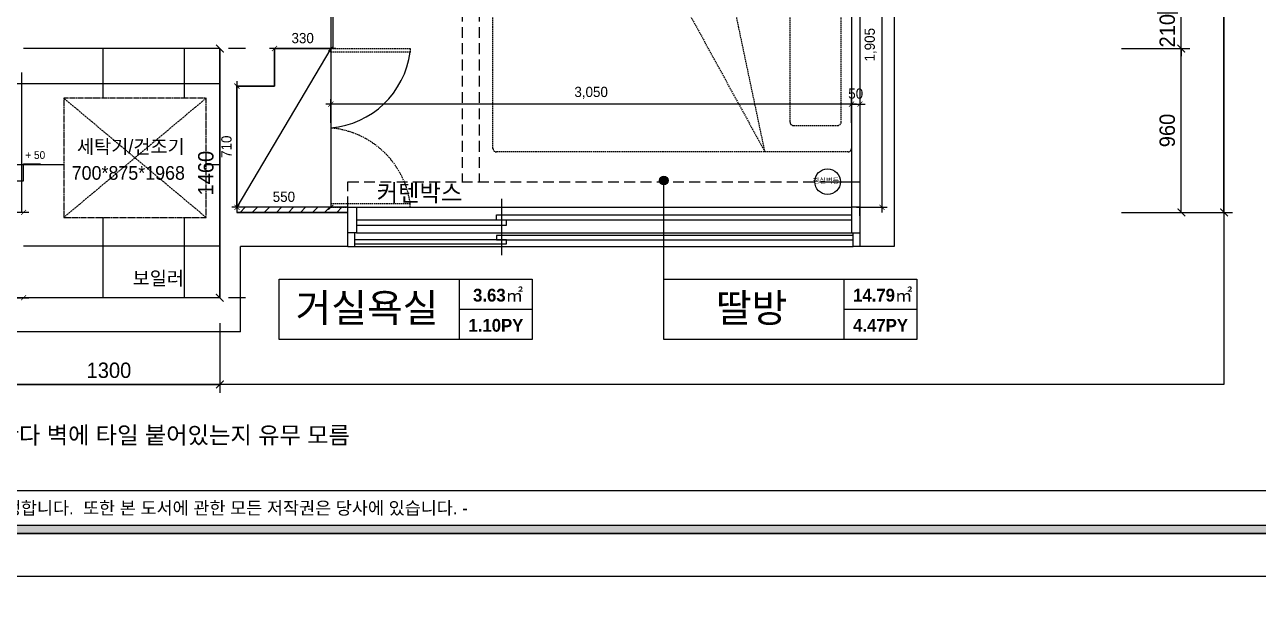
# Model space of a CAD drawing. Header units: millimetres. Extents: x -551172 to 232469, y -3435 to 261611.
# Drawn here: x 78598 to 85825, y 98406 to 101786 of the extents above; entities that cross this region are included whole.
import ezdxf
from ezdxf.enums import TextEntityAlignment as Align

# ---------------------------------------------------------------- set-up
doc = ezdxf.new("R2010")
doc.units = ezdxf.units.MM
doc.header["$LTSCALE"] = 10
doc.header["$PDMODE"] = 3
for name, pattern in [('DASHED', [0.75, 0.5, -0.25]), ('DASHEDX2', [1.5, 1, -0.5]), ('DH-HID2', [1.2, 0.8, -0.4]), ('HIDDEN', [9.525, 6.35, -3.175])]:
    doc.linetypes.add(name, pattern=pattern)
doc.layers.get('DEFPOINTS').update_dxf_attribs({"color": 248})
for name, color, linetype in [('0-ELC TEXT', 7, 'Continuous'), ('03-TEXT', 3, 'Continuous'), ('03-WAL NEW', 3, 'Continuous'), ('06-FUR', 6, 'Continuous'), ('07-DIM WAL', 5, 'Continuous'), ('3.기호.계단선', 30, 'Continuous'), ('C-FIN', 5, 'Continuous'), ('C-HAT', 251, 'Continuous'), ('F-PAT', 250, 'Continuous'), ('F-SYM', 7, 'Continuous'), ('FORM(YOURNAME)-11', 1, 'Continuous'), ('FU-FURM', 251, 'DH-HID2'), ('FUR', 8, 'DASHED'), ('도면층2', 2, 'Continuous'), ('도면층4', 4, 'Continuous')]:
    doc.layers.add(name, color=color, linetype=linetype)
doc.styles.add('HY 울릉도 L', font='')
doc.styles.add('YOURNAME', font='HY울릉도M.TTF')
doc.styles.add('넥슨고딕', font='NEXONLv1GothicBold.ttf')
doc.styles.add('코레일둥고', font='Korail_Round_Gothic_Medium.ttf')
doc.styles.get('HY 울릉도 L').set_extended_font_data('HY울릉도L')
doc.linetypes.add('ZIGZAG', pattern='A,0.0001,-0.2,[131,ltypeshp.shx,S=0.2,R=0,X=-0.2,Y=0],-0.4,[131,ltypeshp.shx,S=0.2,R=180,X=0.2,Y=0],-0.2', length=0.8001)
doc.dimstyles.new('30', dxfattribs={"dimscale": 30, "dimtxt": 2, "dimasz": 1, "dimexe": 1, "dimexo": 1, "dimgap": 1, "dimtad": 1, "dimdec": 0, "dimrnd": 0.05, "dimdsep": 46, "dimlunit": 6, "dimtxsty": 'HY 울릉도 L', "dimblk": 'ARCHTICK', "dimcen": 2.5, "dimdle": 1, "dimclrd": 133, "dimclre": 133, "dimclrt": 30, "dimadec": 0, "dimazin": 0, "dimtfac": 1, "dimtdec": 0, "dimtix": 1, "dimtmove": 2, "dimatfit": 3, "dimldrblk": 'ARCHTICK', "dimfxl": 1, "dimlwd": -1, "dimlwe": -1, "dimarcsym": 0})
doc.dimstyles.new('YOURNAME-50', dxfattribs={"dimscale": 50, "dimtxt": 1.8, "dimasz": 0.9, "dimexe": 1, "dimexo": 3, "dimgap": 0.7, "dimtad": 1, "dimdec": 0, "dimzin": 0, "dimdsep": 46, "dimtxsty": 'YOURNAME', "dimblk": 'ARCHTICK', "dimcen": 0, "dimclrd": 1, "dimclre": 1, "dimclrt": 7, "dimadec": 0, "dimazin": 0, "dimtfac": 1, "dimtdec": 0, "dimtix": 1, "dimtmove": 2, "dimatfit": 3, "dimldrblk": 'ARCHTICK', "dimfxl": 1, "dimtolj": 1, "dimtzin": 0, "dimarcsym": 0})

# ---------------------------------------------------------------- blocks, each defined once
blk = doc.blocks.new('FORM-PLAN')
at = {"layer": 'FORM(YOURNAME)-11'}
h = blk.add_hatch(color=256, dxfattribs=at)
h.dxf.hatch_style = 1
h.paths.add_polyline_path([(-71444, 55115), (10556, 55115), (10556, 54915), (-71444, 54915)])
h.paths.add_polyline_path([(-71444, -2085), (10556, -2085), (10556, -2285), (-71444, -2285)])
at = {"layer": 'DEFPOINTS', "color": 158}
blk.add_line((1346, -1285), (-71444, -1285), dxfattribs=at)
for points in [[(-71444, -2285), (10556, -2285), (10556, 55115), (-71444, 55115)], [(-69444, 53115), (-64, 53115), (-64, 1215), (-69444, 1215)]]:
    blk.add_lwpolyline(points, close=True, dxfattribs=at)
at = {"layer": 'FORM(YOURNAME)-11', "color": 250}
blk.add_lwpolyline([(-72444, -3285), (11556, -3285), (11556, 56115), (-72444, 56115)], close=True, dxfattribs=at)
at = {"layer": 'FORM(YOURNAME)-11'}
blk.add_lwpolyline([(-71444, -2085), (10556, -2085), (10556, -2285), (-71444, -2285)], close=True, dxfattribs=at)
at = {"layer": 'FORM(YOURNAME)-11', "color": 1, "style": 'YOURNAME'}
blk.add_text("- 본 도서는 어떠한 경우에도 무단으로 도용할 수 없으며 도용시 '지적재산권' 보호에 관한 법률에 의거, 법적 분쟁이 발생합니다.  또한 본 도서에 관한 모든 저작권은 당사에 있습니다. -", height=300, dxfattribs=at).set_placement((-32990, -1685), align=Align.MIDDLE_CENTER)
at = {"layer": 'FORM(YOURNAME)-11', "color": 3, "style": 'YOURNAME'}
for tag, height, p in [('1', 450, (9905, 18188)), ('2', 450, (9905, 17544)), ('3', 450, (9905, 16257)), ('4', 450, (9905, 14326)), ('5', 515, (9905, 12009)), ('6', 515, (9905, 9757)), ('7', 515, (9905, 7504)), ('8', 515, (9905, 5252)), ('9', 515, (9905, 2999)), ('10', 515, (5655, 811)), ('11', 515, (9905, 747)), ('12', 515, (5655, -1441)), ('13', 515, (9905, -1441))]:
    blk.add_attdef(tag, text='', height=height, dxfattribs=at).set_placement(p, align=Align.MIDDLE_RIGHT)
blk = doc.blocks.new('_ArchTick')
at = {"color": 0, "linetype": 'ByBlock', "const_width": 0.15}
blk.add_lwpolyline([(-0.5, -0.5), (0.5, 0.5)], dxfattribs=at)
blk = doc.blocks.new('*D1136')
at = {"layer": '07-DIM WAL', "color": 1, "lineweight": -2, "transparency": 16777216}
for p, q in [((78441.4, 100035.3), (78441.4, 99627.8)), ((79741.4, 100035.3), (79741.4, 99627.8)), ((78441.4, 99677.8), (79741.4, 99677.8))]:
    blk.add_line(p, q, dxfattribs=at)
at = {"layer": 'DEFPOINTS', "color": 0, "transparency": 16777216}
for p in [(78441.4, 100185.3), (79741.4, 100185.3), (79741.4, 99677.8)]:
    blk.add_point(p, dxfattribs=at)
at = {"layer": '07-DIM WAL', "color": 1, "lineweight": -2, "transparency": 16777216, "xscale": 45, "yscale": 45, "zscale": 45, "rotation": 180}
blk.add_blockref('_ArchTick', (78441.4, 99677.8), dxfattribs=at)
at = {"layer": '07-DIM WAL', "color": 1, "lineweight": -2, "transparency": 16777216, "xscale": 45, "yscale": 45, "zscale": 45}
blk.add_blockref('_ArchTick', (79741.4, 99677.8), dxfattribs=at)
at = {"layer": '07-DIM WAL', "color": 7, "transparency": 16777216, "insert": (79091.4, 99759.6), "char_height": 90, "attachment_point": 5, "style": 'YOURNAME'}
blk.add_mtext('\\A1;1300', dxfattribs=at)
blk = doc.blocks.new('*D1138')
at = {"layer": '07-DIM WAL', "color": 1, "lineweight": -2, "transparency": 16777216}
for p, q in [((79741.4, 100185.3), (79741.4, 101645.3)), ((79891.4, 101645.3), (79791.4, 101645.3)), ((79891.4, 100185.3), (79791.4, 100185.3))]:
    blk.add_line(p, q, dxfattribs=at)
at = {"layer": 'DEFPOINTS', "color": 0, "transparency": 16777216}
for p in [(79741.4, 101645.3), (79741.4, 101645.3), (79741.4, 100185.3)]:
    blk.add_point(p, dxfattribs=at)
at = {"layer": '07-DIM WAL', "color": 1, "lineweight": -2, "transparency": 16777216, "xscale": 45, "yscale": 45, "zscale": 45}
for p, rotation in [((79741.4, 101645.3), 90), ((79741.4, 100185.3), 270)]:
    blk.add_blockref('_ArchTick', p, dxfattribs=dict(at, rotation=rotation))
at = {"layer": '07-DIM WAL', "color": 7, "transparency": 16777216, "insert": (79659.5, 100915.3), "char_height": 90, "attachment_point": 5, "rotation": 90, "style": 'YOURNAME'}
blk.add_mtext('\\A1;1460', dxfattribs=at)
blk = doc.blocks.new('*D1140')
at = {"layer": '07-DIM WAL', "color": 1, "lineweight": -2, "transparency": 16777216}
for p, q in [((85023.9, 105155.3), (85673.9, 105155.3)), ((85623.9, 100685.3), (85623.9, 105155.3)), ((85023.9, 100685.3), (85673.9, 100685.3))]:
    blk.add_line(p, q, dxfattribs=at)
at = {"layer": 'DEFPOINTS', "color": 0, "transparency": 16777216}
for p in [(84873.9, 105155.3), (85623.9, 105155.3), (84873.9, 100685.3)]:
    blk.add_point(p, dxfattribs=at)
at = {"layer": '07-DIM WAL', "color": 1, "lineweight": -2, "transparency": 16777216, "xscale": 45, "yscale": 45, "zscale": 45}
for p, rotation in [((85623.9, 105155.3), 90), ((85623.9, 100685.3), 270)]:
    blk.add_blockref('_ArchTick', p, dxfattribs=dict(at, rotation=rotation))
at = {"layer": '07-DIM WAL', "color": 7, "transparency": 16777216, "insert": (85542.1, 102920.3), "char_height": 90, "attachment_point": 5, "rotation": 90, "style": 'YOURNAME'}
blk.add_mtext('\\A1;4470', dxfattribs=at)
blk = doc.blocks.new('*D1147')
at = {"layer": '07-DIM WAL', "color": 1, "lineweight": -2, "transparency": 16777216}
for p, q in [((85023.9, 101645.3), (85423.9, 101645.3)), ((85373.9, 100685.3), (85373.9, 101645.3)), ((85023.9, 100685.3), (85423.9, 100685.3))]:
    blk.add_line(p, q, dxfattribs=at)
at = {"layer": 'DEFPOINTS', "color": 0, "transparency": 16777216}
for p in [(84873.9, 101645.3), (85373.9, 101645.3), (84873.9, 100685.3)]:
    blk.add_point(p, dxfattribs=at)
at = {"layer": '07-DIM WAL', "color": 1, "lineweight": -2, "transparency": 16777216, "xscale": 45, "yscale": 45, "zscale": 45}
for p, rotation in [((85373.9, 101645.3), 90), ((85373.9, 100685.3), 270)]:
    blk.add_blockref('_ArchTick', p, dxfattribs=dict(at, rotation=rotation))
at = {"layer": '07-DIM WAL', "color": 7, "transparency": 16777216, "insert": (85292, 101165.3), "char_height": 90, "attachment_point": 5, "rotation": 90, "style": 'YOURNAME'}
blk.add_mtext('\\A1;960', dxfattribs=at)
blk = doc.blocks.new('*D1148')
at = {"layer": '07-DIM WAL', "color": 1, "lineweight": -2, "transparency": 16777216}
for p, q in [((85023.9, 101855.3), (85423.9, 101855.3)), ((85373.9, 101855.3), (85373.9, 101900.3)), ((85373.9, 101645.3), (85373.9, 101855.3)), ((85023.9, 101645.3), (85423.9, 101645.3)), ((85373.9, 101645.3), (85373.9, 101600.3))]:
    blk.add_line(p, q, dxfattribs=at)
at = {"layer": 'DEFPOINTS', "color": 0, "transparency": 16777216}
for p in [(84873.9, 101855.3), (85373.9, 101855.3), (84873.9, 101645.3)]:
    blk.add_point(p, dxfattribs=at)
at = {"layer": '07-DIM WAL', "color": 1, "lineweight": -2, "transparency": 16777216, "xscale": 45, "yscale": 45, "zscale": 45}
for p, rotation in [((85373.9, 101855.3), 270), ((85373.9, 101645.3), 90)]:
    blk.add_blockref('_ArchTick', p, dxfattribs=dict(at, rotation=rotation))
at = {"layer": '07-DIM WAL', "color": 7, "transparency": 16777216, "insert": (85292.1, 101750.3), "char_height": 90, "attachment_point": 5, "rotation": 90, "style": 'YOURNAME'}
blk.add_mtext('\\A1;210', dxfattribs=at)
blk = doc.blocks.new('*D1207')
at = {"layer": '06-FUR', "color": 133, "transparency": 16777216}
blk.add_line((80421.4, 101645.3), (80031.4, 101645.3), dxfattribs=at)
at = {"layer": 'DEFPOINTS', "color": 0, "transparency": 16777216}
for p in [(80061.4, 101645.3), (80061.4, 101645.3), (80391.4, 101645.3)]:
    blk.add_point(p, dxfattribs=at)
at = {"layer": '06-FUR', "color": 133, "transparency": 16777216, "xscale": 30, "yscale": 30, "zscale": 30}
for p, rotation in [((80061.4, 101645.3), 180.000000000005), ((80391.4, 101645.3), 5.03597163969971e-12)]:
    blk.add_blockref('_ArchTick', p, dxfattribs=dict(at, rotation=rotation))
at = {"layer": '06-FUR', "color": 30, "transparency": 16777216, "insert": (80226.4, 101706.6), "char_height": 60, "attachment_point": 5, "style": 'HY 울릉도 L'}
blk.add_mtext('330', dxfattribs=at)
blk = doc.blocks.new('*D1208')
at = {"layer": '06-FUR', "color": 133, "transparency": 16777216}
for p, q in [((79841.4, 101455.3), (79841.4, 100685.3)), ((79871.4, 101425.3), (79871.4, 101425.3)), ((79871.4, 100715.3), (79871.4, 100715.3))]:
    blk.add_line(p, q, dxfattribs=at)
at = {"layer": 'DEFPOINTS', "color": 0, "transparency": 16777216}
for p in [(79841.4, 101425.3), (79841.4, 100715.3), (79841.4, 100715.3)]:
    blk.add_point(p, dxfattribs=at)
at = {"layer": '06-FUR', "color": 133, "transparency": 16777216, "xscale": 30, "yscale": 30, "zscale": 30}
for p, rotation in [((79841.4, 101425.3), 90), ((79841.4, 100715.3), 270)]:
    blk.add_blockref('_ArchTick', p, dxfattribs=dict(at, rotation=rotation))
at = {"layer": '06-FUR', "color": 30, "transparency": 16777216, "insert": (79780.1, 101070.3), "char_height": 60, "attachment_point": 5, "rotation": 90, "style": 'HY 울릉도 L'}
blk.add_mtext('710', dxfattribs=at)
blk = doc.blocks.new('*D1209')
at = {"layer": '06-FUR', "color": 133, "transparency": 16777216}
blk.add_line((80421.4, 100715.3), (79811.4, 100715.3), dxfattribs=at)
at = {"layer": 'DEFPOINTS', "color": 0, "transparency": 16777216}
for p in [(79841.4, 100715.3), (79841.4, 100715.3), (80391.4, 100715.3)]:
    blk.add_point(p, dxfattribs=at)
at = {"layer": '06-FUR', "color": 133, "transparency": 16777216, "xscale": 30, "yscale": 30, "zscale": 30, "rotation": 180}
blk.add_blockref('_ArchTick', (79841.4, 100715.3), dxfattribs=at)
at = {"layer": '06-FUR', "color": 133, "transparency": 16777216, "xscale": 30, "yscale": 30, "zscale": 30}
blk.add_blockref('_ArchTick', (80391.4, 100715.3), dxfattribs=at)
at = {"layer": '06-FUR', "color": 30, "transparency": 16777216, "insert": (80116.4, 100776.6), "char_height": 60, "attachment_point": 5, "style": 'HY 울릉도 L'}
blk.add_mtext('550', dxfattribs=at)
blk = doc.blocks.new('*D1152')
at = {"layer": '06-FUR', "color": 133, "transparency": 16777216}
for p, q in [((80391.4, 101210.3), (80391.4, 101350)), ((83441.4, 101210.3), (83441.4, 101350)), ((83471.4, 101320), (80361.4, 101320))]:
    blk.add_line(p, q, dxfattribs=at)
at = {"layer": 'DEFPOINTS', "color": 0, "transparency": 16777216}
for p in [(80391.4, 101320), (80391.4, 101180.3), (83441.4, 101180.3)]:
    blk.add_point(p, dxfattribs=at)
at = {"layer": '06-FUR', "color": 133, "transparency": 16777216, "xscale": 30, "yscale": 30, "zscale": 30, "rotation": 180}
blk.add_blockref('_ArchTick', (80391.4, 101320), dxfattribs=at)
at = {"layer": '06-FUR', "color": 133, "transparency": 16777216, "xscale": 30, "yscale": 30, "zscale": 30}
blk.add_blockref('_ArchTick', (83441.4, 101320), dxfattribs=at)
at = {"layer": '06-FUR', "color": 30, "transparency": 16777216, "insert": (81916.4, 101386), "char_height": 60, "attachment_point": 5, "style": 'HY 울릉도 L'}
blk.add_mtext('3,050', dxfattribs=at)
blk = doc.blocks.new('*D1240')
at = {"layer": '06-FUR', "color": 133, "transparency": 16777216}
blk.add_line((78621.4, 100685.3), (76761.4, 100685.3), dxfattribs=at)
at = {"layer": 'DEFPOINTS', "color": 0, "transparency": 16777216}
for p in [(76791.4, 100685.3), (76791.4, 100685.3), (78591.4, 100685.3)]:
    blk.add_point(p, dxfattribs=at)
at = {"layer": '06-FUR', "color": 133, "transparency": 16777216, "xscale": 30, "yscale": 30, "zscale": 30, "rotation": 180}
blk.add_blockref('_ArchTick', (76791.4, 100685.3), dxfattribs=at)
at = {"layer": '06-FUR', "color": 133, "transparency": 16777216, "xscale": 30, "yscale": 30, "zscale": 30}
blk.add_blockref('_ArchTick', (78591.4, 100685.3), dxfattribs=at)
at = {"layer": '06-FUR', "color": 30, "transparency": 16777216, "insert": (77691.4, 100751.2), "char_height": 60, "attachment_point": 5, "style": 'HY 울릉도 L'}
blk.add_mtext('1,800', dxfattribs=at)
blk = doc.blocks.new('*D1242')
at = {"layer": '06-FUR', "color": 133, "transparency": 16777216}
blk.add_line((78061.4, 100185.3), (78621.4, 100185.3), dxfattribs=at)
at = {"layer": 'DEFPOINTS', "color": 0, "transparency": 16777216}
for p in [(78091.4, 100185.3), (78591.4, 100185.3), (78591.4, 100185.3)]:
    blk.add_point(p, dxfattribs=at)
at = {"layer": '06-FUR', "color": 133, "transparency": 16777216, "xscale": 30, "yscale": 30, "zscale": 30, "rotation": 180}
blk.add_blockref('_ArchTick', (78091.4, 100185.3), dxfattribs=at)
at = {"layer": '06-FUR', "color": 133, "transparency": 16777216, "xscale": 30, "yscale": 30, "zscale": 30}
blk.add_blockref('_ArchTick', (78591.4, 100185.3), dxfattribs=at)
at = {"layer": '06-FUR', "color": 30, "transparency": 16777216, "insert": (78341.4, 100246.6), "char_height": 60, "attachment_point": 5, "style": 'HY 울릉도 L'}
blk.add_mtext('500', dxfattribs=at)
blk = doc.blocks.new('*D1280')
at = {"layer": '06-FUR', "color": 133, "transparency": 16777216}
for p, q in [((83620, 102650.6), (83620, 100685.3)), ((83470, 102620.6), (83650, 102620.6)), ((83471.4, 100715.3), (83650, 100715.3))]:
    blk.add_line(p, q, dxfattribs=at)
at = {"layer": 'DEFPOINTS', "color": 0, "transparency": 16777216}
for p in [(83440, 102620.6), (83441.4, 100715.3), (83620, 100715.3)]:
    blk.add_point(p, dxfattribs=at)
at = {"layer": '06-FUR', "color": 133, "transparency": 16777216, "xscale": 30, "yscale": 30, "zscale": 30}
for p, rotation in [((83620, 102620.6), 90), ((83620, 100715.3), 270)]:
    blk.add_blockref('_ArchTick', p, dxfattribs=dict(at, rotation=rotation))
at = {"layer": '06-FUR', "color": 30, "transparency": 16777216, "insert": (83554, 101668), "char_height": 60, "attachment_point": 5, "rotation": 90, "style": 'HY 울릉도 L'}
blk.add_mtext('1,905', dxfattribs=at)
blk = doc.blocks.new('*D1323')
at = {"layer": '06-FUR', "color": 133, "transparency": 16777216}
for p, q in [((83441.4, 101320), (83411.4, 101320)), ((83441.4, 101320), (83491.4, 101320)), ((83491.4, 101320), (83521.4, 101320))]:
    blk.add_line(p, q, dxfattribs=at)
at = {"layer": 'DEFPOINTS', "color": 0, "transparency": 16777216}
for p in [(83441.4, 101320), (83491.4, 101320), (83491.4, 101320)]:
    blk.add_point(p, dxfattribs=at)
at = {"layer": '06-FUR', "color": 133, "transparency": 16777216, "xscale": 30, "yscale": 30, "zscale": 30}
blk.add_blockref('_ArchTick', (83441.4, 101320), dxfattribs=at)
at = {"layer": '06-FUR', "color": 133, "transparency": 16777216, "xscale": 30, "yscale": 30, "zscale": 30, "rotation": 180}
blk.add_blockref('_ArchTick', (83491.4, 101320), dxfattribs=at)
at = {"layer": '06-FUR', "color": 30, "transparency": 16777216, "insert": (83466.4, 101381.3), "char_height": 60, "attachment_point": 5, "style": 'HY 울릉도 L'}
blk.add_mtext('50', dxfattribs=at)

msp = doc.modelspace()

# ---------------------------------------------------------------- hatches: boundary and pattern name
at = {"layer": '0-ELC TEXT'}
h = msp.add_hatch(color=256, dxfattribs=at)
h.dxf.hatch_style = 1
edge = h.paths.add_edge_path()
edge.add_arc((82341.8, 100872.9), 25, -90, 270)
at = {"layer": '06-FUR', "true_color": 0x636466}
h = msp.add_hatch(dxfattribs=at)
h.set_pattern_fill('NET', color=251, scale=150)
h.paths.add_polyline_path([(78591.4, 101505.3), (76541.4, 101505.3, -0.365255), (75783.3, 100708.9), (75783.3, 100705.3), (75741.4, 100705.3), (75741.4, 100755.3), (75741.4, 101455.3), (75741.4, 101505.3), (75691.4, 101505.3), (75691.4, 101493.3), (75003.4, 101493.3), (75003.4, 100418.6), (75265.3, 100418.6, -1), (75315.3, 100418.6, -1), (75265.3, 100418.6), (75003.4, 100418.6), (75003.4, 100185.3), (76791.4, 100185.3), (76791.4, 100685.3), (78591.4, 100685.3)])
h.paths.add_polyline_path([(78302.5, 101355.3, -1), (78502.5, 101355.3, -1)], flags=16)
h.paths.add_polyline_path([(76541.4, 101505.3), (76491.4, 101505.3), (75784.4, 101505.3), (75783.3, 100708.9, 0.365255)], flags=17)
h.paths.add_polyline_path([(79741.4, 101645.3), (78591.4, 101645.3), (78591.4, 101505.3), (78591.4, 100185.3), (79741.4, 100185.3)])
h.paths.add_polyline_path([(78826.4, 101355.3), (79661.4, 101355.3), (79661.4, 100655.3), (78826.4, 100655.3)], flags=16)
h.paths.add_polyline_path([(78404.6, 100663.2), (78404.6, 101017.9), (78236.9, 101017.9), (78236.9, 100663.2)], flags=25)
h.paths.add_polyline_path([(75711.7, 100199.1), (75971, 100199.1), (75971, 100312.4), (75711.7, 100312.4)], flags=24)
h.paths.add_polyline_path([(77561.7, 100699.1), (77821, 100699.1), (77821, 100812.4), (77561.7, 100812.4)], flags=24)
h.paths.add_polyline_path([(76786.9, 100343.9), (76786.9, 100526.7), (76673.5, 100526.7), (76673.5, 100343.9)], flags=24)
h.paths.add_polyline_path([(78086.9, 101003.9), (78086.9, 101186.7), (77973.5, 101186.7), (77973.5, 101003.9)], flags=24)
h.paths.add_polyline_path([(75232.1, 101302.2), (75691, 101302.2), (75691, 101478.9), (75232.1, 101478.9)], flags=24)
h.paths.add_polyline_path([(77381.4, 101301.6), (78143.8, 101301.6), (78143.8, 101482.4), (77381.4, 101482.4)], flags=24)
h.paths.add_polyline_path([(78279.1, 101282.4), (78539.6, 101282.4), (78539.6, 101423.8), (78279.1, 101423.8)], flags=24)
h.paths.add_polyline_path([(75874.9, 101282.1), (76351.6, 101282.1), (76351.6, 101432.6), (75874.9, 101432.6)], flags=24)
h.paths.add_polyline_path([(79743.4, 100733.2), (79743.4, 101087.9), (79575.7, 101087.9), (79575.7, 100733.2)], flags=9)
h.paths.add_polyline_path([(78589.7, 100675), (78739.1, 100675), (78739.1, 100744.8), (78589.7, 100744.8)], flags=9)
h.paths.add_polyline_path([(78852.7, 100852.4), (79621.3, 100852.4), (79621.3, 100975.9), (78852.7, 100975.9)], flags=8)
h.paths.add_polyline_path([(78880.3, 100993.5), (79606.9, 100993.5), (79606.9, 101136.2), (78880.3, 101136.2)], flags=8)
h.paths.add_polyline_path([(79205.8, 100221.6), (79574.6, 100221.6), (79574.6, 100367.9), (79205.8, 100367.9)], flags=24)
at = {"layer": 'C-HAT'}
h = msp.add_hatch(dxfattribs=at)
h.set_pattern_fill('_USER', color=256, scale=50, angle=45, pattern_type=0)
h.set_pattern_definition([(45, (-101460, 19350), (-35.355339, 35.355339), [])])
h.paths.add_polyline_path([(80491.4, 100715.3), (79841.4, 100715.3), (79841.4, 100685.3), (80491.4, 100685.3)])

# ---------------------------------------------------------------- linework, layer by layer
at = {"layer": '0-ELC TEXT'}
for p, q in [((82341.8, 100294.7), (82341.8, 100872.9)), ((81145.6, 99941), (81145.6, 100294.7)), ((83399, 99941), (83399, 100294.7)), ((81145.6, 100117.8), (81570.3, 100117.8)), ((83399, 100117.8), (83823.7, 100117.8))]:
    msp.add_line(p, q, dxfattribs=at)
for points in [[(80088.4, 100294.7), (81570.3, 100294.7), (81570.3, 99941), (80088.4, 99941)], [(82341.8, 100294.7), (83823.7, 100294.7), (83823.7, 99941), (82341.8, 99941)]]:
    msp.add_lwpolyline(points, close=True, dxfattribs=at)
msp.add_circle((82341.8, 100872.9), 25, dxfattribs=at)
at = {"layer": '03-WAL NEW'}
msp.add_lwpolyline([(80491.4, 100715.3), (79841.4, 100715.3), (79841.4, 100685.3), (80491.4, 100685.3)], close=True, dxfattribs=at)
at = {"layer": '06-FUR'}
for p, q in [((83441.4, 102675.3), (83441.4, 100715.3)), ((80391.4, 101645.3), (80391.4, 101625.3)), ((80391.4, 101645.3), (80391.4, 100715.3)), ((80391.4, 101425.3), (80391.4, 100715.3))]:
    msp.add_line(p, q, dxfattribs=at)
at = {"layer": '06-FUR', "color": 30, "true_color": 0xf26722}
for p, q in [((83441.4, 100915.3), (83441.4, 100815.3)), ((83301.4, 100865.3), (83441.4, 100865.3))]:
    msp.add_line(p, q, dxfattribs=at)
at = {"layer": '06-FUR'}
msp.add_lwpolyline([(80391.4, 101645.3), (80391.4, 100715.3), (79841.4, 100715.3), (79841.4, 101425.3), (80061.4, 101425.3), (80061.4, 101645.3), (80391.4, 101645.3), (79841.4, 100715.3)], dxfattribs=at)
at = {"layer": '06-FUR', "color": 1, "linetype": 'ZIGZAG', "ltscale": 100}
msp.add_circle((77280, 106770), 15680, dxfattribs=at)
at = {"layer": '06-FUR', "color": 30, "true_color": 0xf26722}
msp.add_circle((83301.4, 100865.3), 75, dxfattribs=at)
at = {"layer": '3.기호.계단선'}
msp.add_lwpolyline([(78491.4, 100870), (78591.4, 100870), (78591.4, 100970), (78691.4, 100970)], dxfattribs=at)
at = {"layer": 'C-FIN'}
msp.add_line((80403.4, 101855.3), (80403.4, 101645.3), dxfattribs=at)
at = {"layer": 'F-PAT', "color": 8, "linetype": 'HIDDEN'}
for p, q in [((81161.4, 105105.3), (81161.4, 100865.3)), ((81261.4, 105105.3), (81261.4, 100865.3)), ((80491.4, 100715.3), (80491.4, 100865.3)), ((80491.4, 100865.3), (83491.4, 100865.3))]:
    msp.add_line(p, q, dxfattribs=at)
at = {"layer": 'F-PAT'}
msp.add_arc((80346.4, 101692.8), 514.4, 275.01825, 352.46366, dxfattribs=at)
at = {"layer": 'FU-FURM'}
for p, q in [((82934.8, 101040), (82703.4, 102140)), ((82433.4, 101954), (82934.8, 101040))]:
    msp.add_line(p, q, dxfattribs=at)
for points in [[(81341.4, 101060), (81341.4, 102120, -0.414214), (81361.4, 102140), (83421.4, 102140, -0.414214), (83441.4, 102120), (83441.4, 101060, -0.414214), (83421.4, 101040), (81361.4, 101040, -0.414214)], [(83081.4, 101945), (83081.4, 101215, 0.414214), (83101.4, 101195), (83361.4, 101195, 0.414214), (83381.4, 101215), (83381.4, 101945, 0.414214), (83361.4, 101965), (83101.4, 101965, 0.414214)]]:
    msp.add_lwpolyline(points, format="xyb", close=True, dxfattribs=at)
for points in [[(80391.4, 101625.3), (80391.4, 101645.3), (80856.4, 101645.3), (80856.4, 101625.3)], [(80391.4, 100735.3), (80391.4, 100715.3), (80856.4, 100715.3), (80856.4, 100735.3)]]:
    msp.add_lwpolyline(points, close=True, dxfattribs=at)
msp.add_arc((80346.4, 100667.8), 514.4, 7.53634, 84.98175, dxfattribs=at)
at = {"layer": 'FUR'}
for p, q in [((79661.4, 100655.3), (78826.4, 101355.3)), ((78826.4, 100655.3), (79661.4, 101355.3))]:
    msp.add_line(p, q, dxfattribs=at)
msp.add_lwpolyline([(79661.4, 100655.3), (79661.4, 101355.3), (78826.4, 101355.3), (78826.4, 100655.3)], close=True, dxfattribs=at)
at = {"layer": '도면층2'}
for p, q in [((83691.4, 105745.3), (83691.4, 100485.3)), ((83491.4, 105155.3), (83491.4, 100485.3)), ((80391.4, 101855.3), (80391.4, 101645.3)), ((79741.4, 101645.3), (78591.4, 101645.3)), ((79741.4, 101645.3), (78591.4, 101645.3)), ((79741.4, 101645.3), (79741.4, 100185.3)), ((79741.4, 101645.3), (79741.4, 100185.3)), ((80391.4, 101645.3), (80061.4, 101645.3)), ((80061.4, 101645.3), (80061.4, 101425.3)), ((79841.4, 101425.3), (79841.4, 100685.3)), ((80061.4, 101425.3), (79841.4, 101425.3)), ((80491.4, 100685.3), (79841.4, 100685.3)), ((80491.4, 100485.3), (80491.4, 100685.3)), ((79861.4, 99985.3), (79861.4, 100485.3)), ((80491.4, 100485.3), (79861.4, 100485.3)), ((83691.4, 100485.3), (83491.4, 100485.3)), ((79741.4, 100185.3), (74991.4, 100185.3)), ((79861.4, 99985.3), (74791.4, 99985.3)), ((79861.4, 99985.3), (78051.4, 99985.3))]:
    msp.add_line(p, q, dxfattribs=at)
at = {"layer": '도면층4'}
for p, q in [((81391.4, 100765.3), (81391.4, 100435.3)), ((80541.4, 100715.3), (83441.4, 100715.3)), ((80541.4, 100565.3), (83441.4, 100565.3)), ((80531.4, 100485.3), (83451.4, 100485.3))]:
    msp.add_line(p, q, dxfattribs=at)
for points in [[(80491.4, 100665.3), (80491.4, 100715.3), (80541.4, 100715.3), (80541.4, 100565.3), (80491.4, 100565.3)], [(83491.4, 100665.3), (83491.4, 100715.3), (83441.4, 100715.3), (83441.4, 100565.3), (83491.4, 100565.3)], [(80541.4, 100610.3), (81421.4, 100610.3), (81421.4, 100640.3), (80541.4, 100640.3)], [(83441.4, 100640.3), (81361.4, 100640.3), (81361.4, 100670.3), (83441.4, 100670.3)], [(80491.4, 100485.3), (80531.4, 100485.3), (80531.4, 100565.3)], [(83451.4, 100550.3), (81361.4, 100550.3), (81361.4, 100525.3), (83451.4, 100525.3)], [(83491.4, 100485.3), (83451.4, 100485.3), (83451.4, 100565.3)], [(80531.4, 100500.3), (81421.4, 100500.3), (81421.4, 100525.3), (80531.4, 100525.3)]]:
    msp.add_lwpolyline(points, dxfattribs=at)

# ---------------------------------------------------------------- block references
at = {"layer": 'F-SYM', "xscale": 0.2500000000000001, "yscale": 0.2500000000000001, "zscale": 0.2500000000000001}
msp.add_blockref('FORM-PLAN', (85639.9, 99374), dxfattribs=at)

# ---------------------------------------------------------------- texts
at = {"layer": '0-ELC TEXT', "color": 240, "true_color": 0xed1f24, "style": '코레일둥고'}
msp.add_text('※ 주방베란다 벽에 타일 붙어있는지 유무 모름', height=100, dxfattribs=at).set_placement((77890, 99330))
at = {"layer": '03-TEXT'}
for s, height, style, p in [('3.63㎡', 75, '넥슨고딕', (81371.3, 100162.9)), ('14.79㎡', 75, '넥슨고딕', (83624.7, 100162.9)), ('거실욕실', 166.67, '코레일둥고', (80603.1, 100042.5)), ('딸방', 166.67, '코레일둥고', (82856.5, 100042.5)), ('1.10PY', 75, '넥슨고딕', (81358.4, 99986)), ('4.47PY', 75, '넥슨고딕', (83611.9, 99986))]:
    msp.add_text(s, height=height, dxfattribs=dict(at, style=style)).set_placement(p, align=Align.CENTER)
at = {"layer": '06-FUR', "color": 7, "linetype": 'DASHEDX2', "style": '코레일둥고'}
for s, p in [('세탁기/건조기', (78904.1, 101030.9)), ('700*875*1968', (78873.2, 100876.8)), ('보일러', (79230.2, 100259.6))]:
    msp.add_text(s, height=80, dxfattribs=at).set_placement(p)
at = {"layer": '06-FUR', "color": 30, "true_color": 0xf26722, "style": '코레일둥고'}
msp.add_text('침실벽등', height=30, dxfattribs=at).set_placement((83214.7, 100856.4))
at = {"layer": '3.기호.계단선', "style": '코레일둥고'}
msp.add_text('+ 50', height=45.23, dxfattribs=at).set_placement((78601.3, 100998.9))
at = {"layer": 'C-HAT', "style": '코레일둥고'}
msp.add_text('커텐박스', height=100, dxfattribs=at).set_placement((80660, 100750))

# ---------------------------------------------------------------- dimensions: what is measured, and where the dimension line sits
at = {"layer": '06-FUR'}
for base, p1, p2, picture, middle in [((83620, 100715.3), (83440, 102620.6), (83441.4, 100715.3), '*D1280', (83554, 101668)), ((79841.4, 100715.3), (79841.4, 101425.3), (79841.4, 100715.3), '*D1208', (79780.1, 101070.3))]:
    dim = msp.add_linear_dim(base=base, p1=p1, p2=p2, angle=90, dimstyle='30', override={"dimfxl": 1.25}, dxfattribs=at)
    dim.commit()
    dim.dimension.update_dxf_attribs({"geometry": picture, "text_midpoint": middle})
dim = msp.add_aligned_dim(p1=(80391.4, 101645.3), p2=(80061.4, 101645.3), distance=0, dimstyle='30', override={"dimfxl": 1.25}, dxfattribs=at)
dim.commit()
dim.dimension.update_dxf_attribs({"geometry": '*D1207', "text_midpoint": (80226.4, 101706.6)})
for base, p1, p2, picture, middle in [((80391.4, 101320), (83441.4, 101180.3), (80391.4, 101180.3), '*D1152', (81916.4, 101386)), ((83491.4, 101320), (83441.4, 101320), (83491.4, 101320), '*D1323', (83466.4, 101381.3)), ((76791.4, 100685.3), (78591.4, 100685.3), (76791.4, 100685.3), '*D1240', (77691.4, 100751.2)), ((79841.4, 100715.3), (80391.4, 100715.3), (79841.4, 100715.3), '*D1209', (80116.4, 100776.6)), ((78591.4, 100185.3), (78091.4, 100185.3), (78591.4, 100185.3), '*D1242', (78341.4, 100246.6))]:
    dim = msp.add_linear_dim(base=base, p1=p1, p2=p2, dimstyle='30', override={"dimfxl": 1.25}, dxfattribs=at)
    dim.commit()
    dim.dimension.update_dxf_attribs({"geometry": picture, "text_midpoint": middle})
at = {"layer": '07-DIM WAL'}
for base, p1, p2, angle, picture, middle in [((85623.9, 105155.3), (84873.9, 100685.3), (84873.9, 105155.3), 90, '*D1140', (85542.1, 102920.3)), ((85373.9, 101855.3), (84873.9, 101645.3), (84873.9, 101855.3), 90, '*D1148', (85292.1, 101750.3)), ((79741.4, 101645.3), (79741.4, 100185.3), (79741.4, 101645.3), 90, '*D1138', (79659.5, 100915.3)), ((85373.9, 101645.3), (84873.9, 100685.3), (84873.9, 101645.3), 90, '*D1147', (85292, 101165.3)), ((79741.4, 99677.8), (78441.4, 100185.3), (79741.4, 100185.3), 180, '*D1136', (79091.4, 99759.6))]:
    dim = msp.add_linear_dim(base=base, p1=p1, p2=p2, angle=angle, dimstyle='YOURNAME-50', dxfattribs=at)
    dim.commit()
    dim.dimension.update_dxf_attribs({"geometry": picture, "text_midpoint": middle})

doc.saveas('drawing.dxf')
